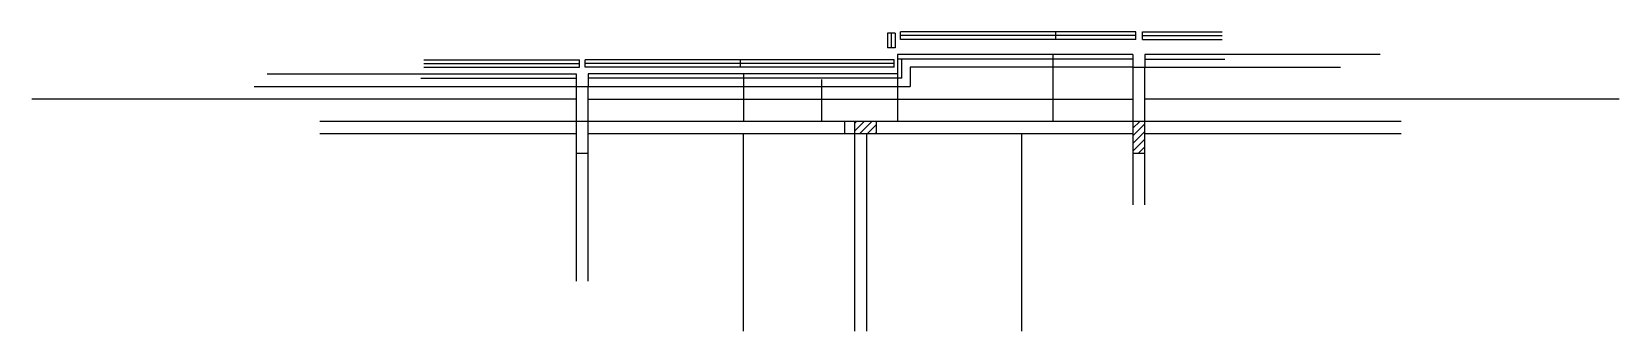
# Model space of a CAD drawing. Header units: metres. Extents: x 4489 to 6982, y 3187 to 3658.
import ezdxf

# ---------------------------------------------------------------- set-up
doc = ezdxf.new("R2010")
doc.units = ezdxf.units.M
for name, color, linetype in [('3', 7, 'Continuous'), ('7', 7, 'Continuous'), ('Painéis', 7, 'Continuous'), ('SARR_2.2x7', 7, 'Continuous')]:
    doc.layers.add(name, color=color, linetype=linetype)

msp = doc.modelspace()

# ---------------------------------------------------------------- linework, layer by layer
at = {"layer": '3', "color": 7, "lineweight": 25}
for p, q in [((6217.7, 3601.9), (5868.2, 3601.9)), ((5868.2, 3601.9), (5868.2, 3571.9)), ((6236.7, 3601.9), (6544.2, 3601.9)), ((4838.2, 3571.9), (5868.2, 3571.9)), ((5780.7, 3501.7), (5795.9, 3516.9)), ((5780.7, 3513.7), (5783.9, 3516.9)), ((5789, 3497.9), (5808, 3516.9)), ((6217.7, 3506), (6228.7, 3516.9)), ((5780.7, 3497.9), (5780.7, 3186.9)), ((5799.7, 3497.9), (5799.7, 3186.9)), ((5801, 3497.9), (5815.2, 3512.2)), ((5813, 3497.9), (5815.2, 3500.2)), ((6217.7, 3494), (6236.7, 3513)), ((6217.7, 3481.9), (6236.7, 3500.9)), ((6217.7, 3469.9), (6236.7, 3488.9)), ((6226.8, 3466.9), (6236.7, 3476.9))]:
    msp.add_line(p, q, dxfattribs=at)
for points in [[(6217.7, 3601.9), (6217.7, 3516.9)], [(6217.7, 3601.9), (6236.7, 3601.9)], [(6236.7, 3516.9), (6236.7, 3601.9)], [(5343.7, 3571.9), (5343.7, 3516.9)], [(5362.7, 3516.9), (5362.7, 3571.9)], [(5343.7, 3516.9), (4941.2, 3516.9)], [(5765.2, 3516.9), (5362.7, 3516.9)], [(6217.7, 3516.9), (5815.2, 3516.9)], [(6639.2, 3516.9), (6236.7, 3516.9)], [(4941.2, 3497.9), (5343.7, 3497.9)], [(5362.7, 3497.9), (5765.2, 3497.9)], [(5815.2, 3497.9), (6217.7, 3497.9)], [(6236.7, 3497.9), (6639.2, 3497.9)], [(5343.7, 3466.9), (5343.7, 3265.9)], [(5362.7, 3265.9), (5362.7, 3466.9)], [(6217.7, 3466.9), (6217.7, 3385.9)], [(6236.7, 3385.9), (6236.7, 3466.9)]]:
    msp.add_lwpolyline(points, dxfattribs=at)
at = {"layer": '7', "color": 7, "lineweight": 25}
for points in [[(5343.7, 3466.9), (5362.7, 3466.9), (5362.7, 3516.9), (5343.7, 3516.9), (5343.7, 3466.9)], [(5765.2, 3497.9), (5815.2, 3497.9), (5815.2, 3516.9), (5765.2, 3516.9), (5765.2, 3497.9)], [(5780.7, 3497.9), (5815.2, 3497.9), (5815.2, 3516.9), (5780.7, 3516.9), (5780.7, 3497.9)], [(6217.7, 3466.9), (6236.7, 3466.9), (6236.7, 3516.9), (6217.7, 3516.9), (6217.7, 3466.9)]]:
    msp.add_lwpolyline(points, dxfattribs=at)
at = {"layer": 'Painéis', "color": 7, "lineweight": 25}
for p, q in [((5832.4, 3655.8), (5832.4, 3632.8)), ((5844.4, 3655.8), (5832.4, 3655.8)), ((5844.4, 3655.8), (5832.4, 3655.8)), ((5844.4, 3655.8), (5844.4, 3632.8)), ((6097.1, 3657.9), (5853.1, 3657.9)), ((5853.1, 3645.9), (5853.1, 3657.9)), ((6097.1, 3645.9), (5853.1, 3645.9)), ((6097.1, 3645.9), (6097.1, 3657.9)), ((6222.6, 3657.9), (6097.1, 3657.9)), ((6097.1, 3645.9), (6097.1, 3657.9)), ((6222.6, 3645.9), (6097.1, 3645.9)), ((6222.6, 3645.9), (6222.6, 3657.9)), ((6232.9, 3657.9), (6358.4, 3657.9)), ((6232.9, 3645.9), (6232.9, 3657.9)), ((6232.9, 3645.9), (6358.4, 3645.9)), ((5844.4, 3632.8), (5832.4, 3632.8)), ((6217.7, 3621.9), (5848.2, 3621.9)), ((5848.2, 3621.9), (5848.2, 3591.9)), ((6092.2, 3621.9), (6092.2, 3516.9)), ((6217.7, 3621.9), (6217.7, 3601.9)), ((6606.2, 3621.9), (6236.7, 3621.9)), ((6236.7, 3621.9), (6236.7, 3601.9)), ((4858.2, 3591.9), (5343.7, 3591.9)), ((5104.7, 3613.9), (5348.7, 3613.9)), ((5104.7, 3601.9), (5348.7, 3601.9)), ((5343.7, 3591.9), (5343.7, 3571.9)), ((5348.7, 3601.9), (5348.7, 3613.9)), ((5601.7, 3613.9), (5357.7, 3613.9)), ((5357.7, 3601.9), (5357.7, 3613.9)), ((5601.7, 3601.9), (5357.7, 3601.9)), ((5848.2, 3591.9), (5362.7, 3591.9)), ((5362.7, 3591.9), (5362.7, 3571.9)), ((5601.7, 3601.9), (5601.7, 3613.9)), ((5843.2, 3613.9), (5601.7, 3613.9)), ((5601.7, 3601.9), (5601.7, 3613.9)), ((5843.2, 3601.9), (5601.7, 3601.9)), ((5606.7, 3591.9), (5606.7, 3516.9)), ((5843.2, 3601.9), (5843.2, 3613.9)), ((5848.2, 3591.9), (5848.2, 3516.9)), ((5728.7, 3582.9), (5728.7, 3516.9)), ((5343.7, 3551.9), (4488.7, 3551.9)), ((5362.7, 3551.9), (6217.7, 3551.9)), ((6981.7, 3551.9), (6236.7, 3551.9)), ((5606.7, 3186.9), (5606.7, 3497.9)), ((6043.7, 3186.9), (6043.7, 3497.9))]:
    msp.add_line(p, q, dxfattribs=at)
at = {"layer": 'SARR_2.2x7', "color": 7, "lineweight": 25}
for p, q in [((5838.4, 3655.8), (5838.4, 3632.8)), ((6097.1, 3651.9), (5853.1, 3651.9)), ((6222.6, 3651.9), (6097.1, 3651.9)), ((6232.9, 3651.9), (6358.4, 3651.9)), ((6092.2, 3614.9), (5848.2, 3614.9)), ((5855.2, 3584.9), (5855.2, 3614.9)), ((6217.7, 3614.9), (6092.2, 3614.9)), ((6236.7, 3614.9), (6362.2, 3614.9)), ((5104.7, 3607.9), (5348.7, 3607.9)), ((5601.7, 3607.9), (5357.7, 3607.9)), ((5843.2, 3607.9), (5601.7, 3607.9)), ((5099.7, 3584.9), (5343.7, 3584.9)), ((5606.7, 3584.9), (5362.7, 3584.9)), ((5848.2, 3584.9), (5606.7, 3584.9)), ((5855.2, 3584.9), (5848.2, 3584.9))]:
    msp.add_line(p, q, dxfattribs=at)

doc.saveas('drawing.dxf')
